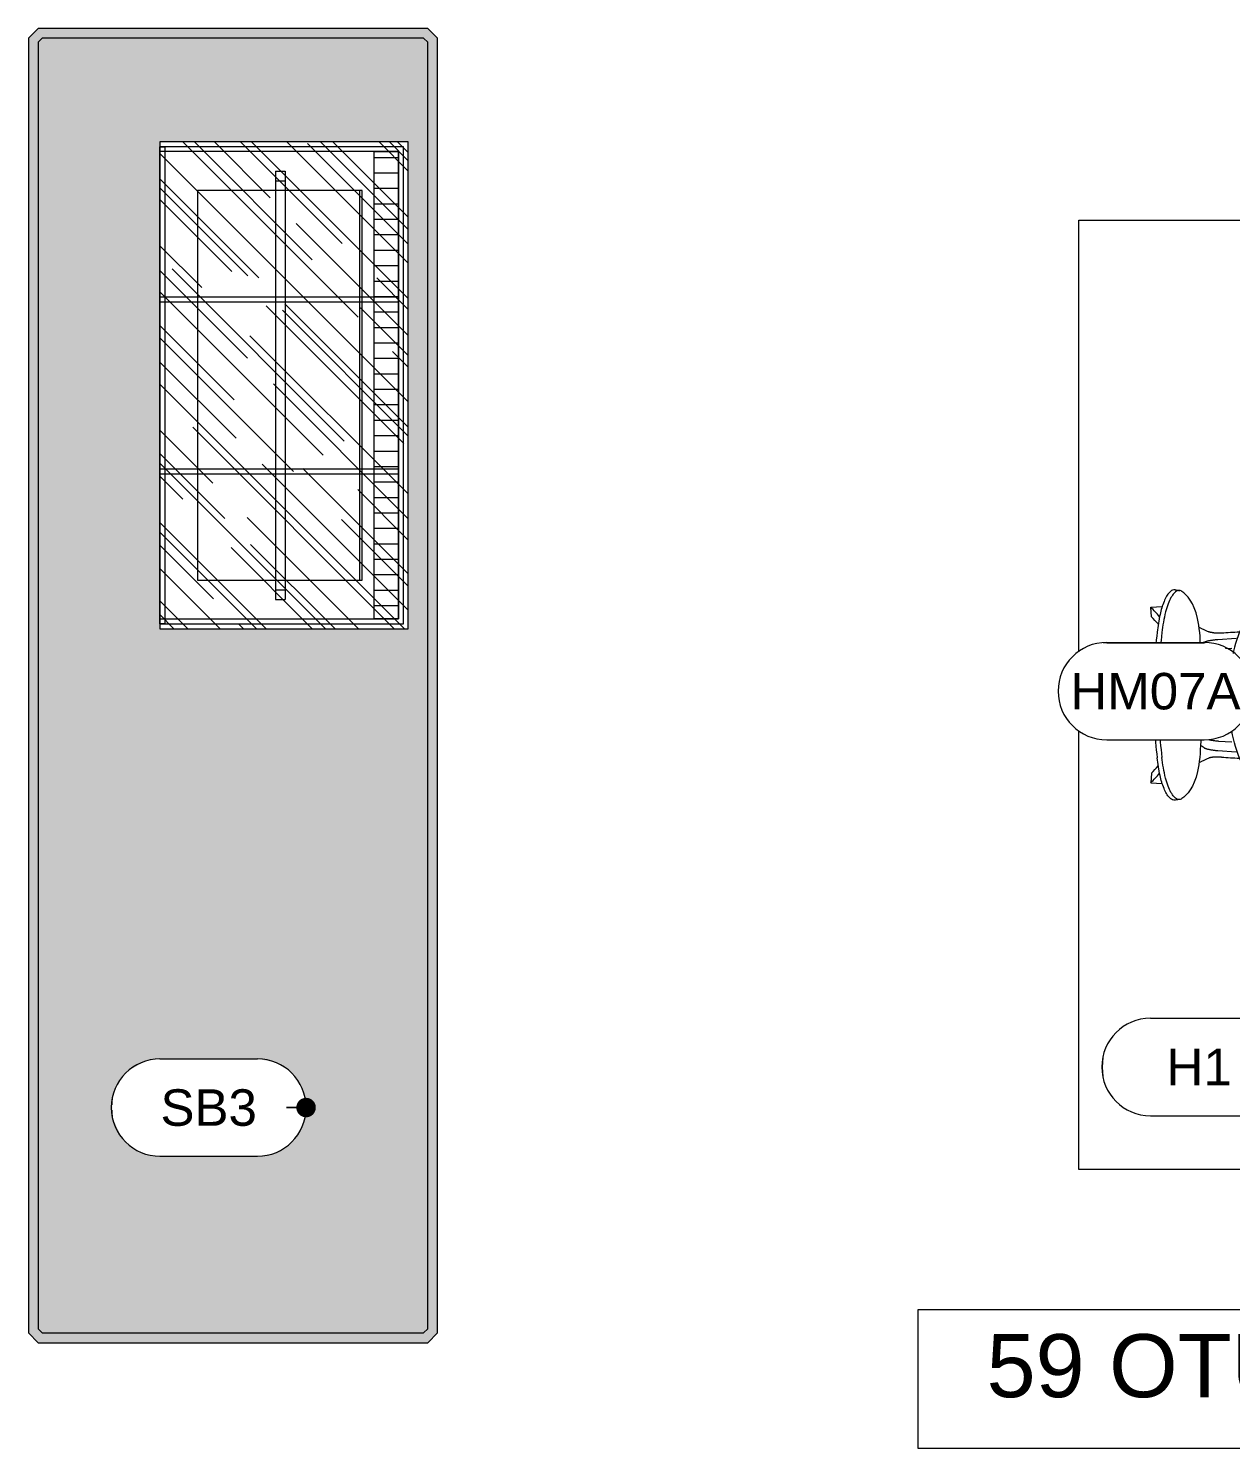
# Model space of a CAD drawing. Header units: millimetres. Extents: x 29001 to 40804, y -8833 to -5892.
# Drawn here: x 29803.1 to 30050, y -7582.4 to -7290.6 of the extents above; entities that cross this region are included whole.
import ezdxf
from ezdxf import colors
from ezdxf.entities.mleader import LeaderData, LeaderLine
from ezdxf.enums import TextEntityAlignment as Align
from ezdxf.math import Vec2, Vec3

# ---------------------------------------------------------------- set-up
doc = ezdxf.new("R2010")
doc.units = ezdxf.units.MM
doc.layers.get('0').update_dxf_attribs({"lineweight": 0})
for name, color, linetype, lineweight in [('Auto-Gor_3', 8, 'Continuous', 0), ('Auto-Tarama', 251, 'Continuous', 0), ('wipeout', 254, 'Continuous', 0), ('xxx_Auto_Kaplama_Cam', 190, 'Continuous', 0), ('xxx_Auto_Kaplama_Cam Tarama', 192, 'Continuous', 0), ('xxx_Auto_Kaplama_Hali', 95, 'Continuous', 0), ('xxx_Auto_Kaplama_Mermer', 23, 'Continuous', 0), ('xxx_Auto_Kaplama_Mermer Tarama', 45, 'Continuous', 0), ('xxx_Auto_Kaplama_Mermer Tarama @ 1', 45, 'Continuous', 0), ('xxx_Auto_Tefris_Silik', 252, 'Continuous', 0), ('xxx_Auto_Tefris_Tefris', 32, 'Continuous', 0), ('xxx_Auto_Yardimci_Isaret Genel', 51, 'Continuous', 0)]:
    doc.layers.add(name, color=color, linetype=linetype, lineweight=lineweight)
doc.styles.add('AUTOBAN', font='')
doc.styles.get("Standard").update_dxf_attribs({"font": 'arial.ttf'})
doc.styles.get('AUTOBAN').set_extended_font_data('Helvetica Normal Tr')

# ---------------------------------------------------------------- blocks, each defined once
blk = doc.blocks.new('wıng 01')
blk.add_wipeout([(-40.12424860651669, 0.9896590198002571), (-40.116204518138225, 1.979318039543223), (-40.013348671642554, 6.688672516071769), (-39.781423582244216, 11.393437086554023), (-38.737849160085545, 17.795969182956895), (-36.805196527001804, 21.602524215287403), (-33.94106612530496, 23.967992097409414), (-29.413153662404458, 25.02557475695646), (-25.94164287339202, 25.266704155859806), (-22.9627317887304, 24.9393956369208), (-19.309659721074645, 24.16136816550437), (-12.234135823778129, 21.665174309057818), (-8.86838442387157, 19.740826350575922), (-5.3695502327782485, 16.93073968750447), (-3.7457933086699624, 15.060316990526417), (-2.3591430277196954, 12.983219680886378), (3.8840083144690984, 12.961172066968786), (4.9027055787400915, 13.444307875610775), (5.914350977537354, 13.942040647820292), (6.281881886706242, 15.945630151222247), (7.026716914530707, 18.205126458064804), (8.45177444812229, 20.420381758291732), (9.889251437389573, 21.463447781541085), (11.166005828483412, 21.59778267334292), (12.12538958087286, 20.918747633759764), (13.472843613943553, 18.18364796719321), (15.83566541868179, 18.01415431197929), (15.694830081154288, 16.050843024612938), (14.285143639240683, 14.584323990721742), (14.509575914317814, 12.917090447206064), (14.89295178235704, 9.224421802512566), (15.101102397058167, 6.354525560738374), (15.211687727102259, 4.051638313437074), (15.284802281574006, -0.11286898875410856), (15.245518531713108, -3.0002208765004426), (15.153707829861107, -5.386277795327146), (14.850829623546938, -9.700696285038333), (14.509575914317857, -12.917090447122312), (14.285143639240733, -14.584323990606968), (15.694830081160704, -16.050843024498953), (15.83566541870094, -18.014154311853382), (13.472843613943615, -18.18364796708083), (13.241153215989588, -18.84130936676999), (12.844929619231573, -19.762590993455866), (12.329204429275546, -20.65190642823238), (11.626827683690049, -21.39220558289049), (11.112779687651296, -21.60771177949863), (9.889251437389646, -21.463447781427924), (8.340783026958055, -20.297337953869466), (7.451987715199497, -19.04788699490222), (6.927594687685781, -17.974370538094583), (6.356236253330155, -16.244565281095873), (6.099716967200746, -15.090861432245198), (5.914350977537401, -13.942040647710328), (4.202056090625313, -13.11008810410921), (3.400444589564501, -12.834387651995712), (2.3850327705050987, -12.757950995046137), (-2.3591430277260144, -12.983219680774063), (-2.6599121416842455, -13.468412747841803), (-4.13604792011643, -15.53843305327107), (-6.342301741024116, -17.836923736091755), (-10.219638796512339, -20.563200871936132), (-12.704229809646186, -21.875666397645723), (-18.08512621822279, -23.844971332762228), (-25.910517351985074, -25.24819777947404), (-32.12436038664858, -24.561677409982707), (-33.94106612530487, -23.95151820880274), (-37.23849331389559, -21.009222235714255), (-38.17688908077681, -19.356077508475728), (-38.821896010859376, -17.45724252449356), (-39.417599509402145, -14.603976292509252), (-39.83722290137919, -10.452248872309404), (-40.11620451813822, -1.9628441509373644), (-40.12424860651669, 0.9896590198002571), (-40.1062464068424, 2.9005470781156717), (-40.013348671642554, 6.688672516071769), (-39.95779072784629, 8.089929554114313), (-39.90704018392671, 9.17211253422284), (-39.90704018392671, 9.17211253422284), (-39.83747340397226, 10.464375571486705)]).dxf.layer = 'wipeout'
at = {"layer": 'xxx_Auto_Tefris_Tefris'}
for p, q in [((15.83566541866458, 18.01415431196892), (13.47187225094967, 18.1837176465333)), ((15.69483008111274, 16.05084302457453), (15.83566541866458, 18.01415431196892)), ((2.041347438462253, 11.41587406609324), (-1.675646863819566, 11.68250735578204)), ((1.90016647351149, 9.452587571787717), (-0.8389865010976791, 9.649076807225356)), ((2.041347438498633, -11.41587406597819), (-1.675646863819566, -11.68250735566971)), ((1.90016647347511, -9.452587571678123), (-0.8389865010976791, -9.649076807113033)), ((15.69483008111274, -16.05084302446221), (15.83566541866458, -18.0141543118566)), ((15.83566541866458, -18.0141543118566), (13.47187225094967, -18.18371764642097))]:
    blk.add_line(p, q, dxfattribs=at)
at = {"layer": 'xxx_Auto_Tefris_Tefris', "flags": 128}
for points in [[(-40.13229269489966, 5.638867150992155e-11), (-40.11620451814088, 1.979318039543159, -0.01371017747525879), (-39.78142358224432, 11.39343708655406, -0.04934395825243416), (-38.73784916009026, 17.79596918295692, -0.1503564413695743), (-35.5401071958986, 22.91168643795345, -0.1306146161262635), (-32.12436038665328, 24.57815129858909, -0.03059990428891627), (-26.67966287321906, 25.30639099253085, -0.05577095522501713), (-19.30965972107515, 24.16136816550397, -0.1075345756796857), (-7.110599615756655, 18.49984304291002, -0.09315584750996243), (-2.35914302773017, 12.98321968088658, -0.08034787903764257), (0.0001616142326383851, 0.008236944303007476, -0.08034787903764257)], [(-40.13229269489966, 0.01647388854962628), (-40.11620451814088, -1.962844150937144, 0.01371017747525879), (-39.78142358224432, -11.37696319794804, 0.04934395825243416), (-38.73784916009026, -17.77949529435091, 0.1503564413695743), (-35.5401071958986, -22.89521254934743, 0.1306146161262635), (-32.12436038665328, -24.56167740998308, 0.03059990428891627), (-26.67966287321906, -25.28991710392484, 0.05577095522501713), (-19.30965972107515, -24.14489427689796, 0.1075345756796857), (-7.110599615756655, -18.483369154304, 0.09315584750996243), (-2.35914302773017, -12.96674579228056, 0.08034787903764257), (0.0001616142326383851, 0.008236944303007476, 0.08034787903764257)]]:
    blk.add_lwpolyline(points, format="xyb", dxfattribs=at)
at = {"layer": 'xxx_Auto_Tefris_Tefris'}
for centre, radius, start, end in [((32.43808040041768, 0.6559924158041213), 24.0196995743013, 133.7251699838692, 140.0659374535326), ((32.94274330763437, -1.939442670231983), 24.92269828991977, 133.793113169617, 138.4714343089514), ((2.0939812160359, 26.27143035031258), 13.51667011209052, 266.6876811019818, 273.0463163605475), ((-29.20716670584079, 84.04982046176337), 78.41314809917894, 294.9615865417932, 296.6092493062637), ((-90.37113177703577, 0.1168405205398813), 104.6919142048716, 359.9360555192661, 6.968685461814625), ((-90.8448844952436, 0.1128689888673762), 106.1296867768145, 359.9391211860333, 6.929440514561871), ((-90.37114544279757, -0.1168395604322541), 104.6919278861533, 353.0313149241331, 0.06380694073151393), ((-90.8448844952436, -0.1128689887545988), 106.1296867768145, 353.0705594854381, 0.06087881396676656), ((2.087234252801863, -25.93800470423685), 13.18341760448719, 86.45573669543019, 93.3667714239885), ((-29.20716670611728, -84.0498204622022), 78.4131480997925, 63.39075069373629, 65.03841345820682), ((32.94274330758344, 1.93944267029201), 24.92269828984606, 221.5285656910486, 226.206886830383), ((32.43808040043223, -0.6559924156736088), 24.01969957432766, 219.9340625464674, 226.2748300161308)]:
    blk.add_arc(centre, radius, start, end, dxfattribs=at)
for points, knots in [([(5.525856483800453, 5.593392415903509e-11), (5.525562790651747, 2.623384343644375), (5.49856356424425, 5.138327595639112), (5.57166854856041, 10.17122153493619), (5.678336251934525, 12.42758276085124), (6.573255597810203, 18.25914327021519), (7.863818089805136, 19.96726100804653), (9.044391289797204, 20.99423802959154)], [-30.92459253912988, -30.92459253912988, -30.92459253912988, -30.92459253912988, -23.14604560815596, -23.14604560815596, -15.47530671162101, -15.47530671162101, 0, 0, 0, 0]), ([(9.044391289797204, 20.99423802959154), (9.167128806671826, 21.10044949935627), (9.390180789268925, 21.27888724618151), (9.744052916379587, 21.44992262457481), (10.0753110023652, 21.48995769376188), (10.54594639044808, 21.38121678922062), (11.13661777150992, 20.88958826533781), (11.7512476350239, 19.95510647881929), (12.34063693043572, 18.64120717888591), (13.07653386760649, 16.25560155565199), (13.37448537827731, 14.24503619777488), (13.54738243687461, 12.8187814530479)], [0, 0, 0, 0, 0.4851826025713181, 0.8597060869112254, 1.159692048755118, 1.481517462496831, 2.268611431209691, 3.422818651606059, 4.817909544385659, 6.582549519678469, 10.8958449077572, 10.8958449077572, 10.8958449077572, 10.8958449077572]), ([(10.84351054221042, 21.61050452170912), (11.03294125974207, 21.63910628743679), (11.47402336001687, 21.54573017054645), (12.07122182472085, 21.0410598793701), (12.62943770796119, 20.23317112697032), (13.34415026662464, 18.72642870642312), (14.05491018955217, 16.26693490401476), (14.36499951672886, 14.13435773322999), (14.50957591431506, 12.91709044720574)], [0, 0, 0, 0, 0.5735175398877804, 1.294158260778536, 2.31246082904328, 3.504344957963089, 6.286370040543262, 9.9633643987637, 9.9633643987637, 9.9633643987637, 9.9633643987637]), ([(5.525856483800453, 5.593392415903509e-11), (5.525562790651747, -2.623384343532052), (5.49856356424425, -5.138327595526789), (5.57166854856041, -10.17122153482387), (5.678336251934525, -12.42758276073891), (6.573255597810203, -18.25914327010332), (7.863818089805136, -19.96726100793421), (9.044391289797204, -20.99423802947967)], [-30.92459253912988, -30.92459253912988, -30.92459253912988, -30.92459253912988, -23.14604560815596, -23.14604560815596, -15.47530671162101, -15.47530671162101, 0, 0, 0, 0]), ([(9.044391289797204, -20.99423802947967), (9.167128806671826, -21.10044949924395), (9.390180789268925, -21.2788872460701), (9.744052916379587, -21.44992262446294), (10.0753110023652, -21.48995769364956), (10.54594639044808, -21.3812167891092), (11.13661777150992, -20.88958826522639), (11.7512476350239, -19.95510647870788), (12.34063693043572, -18.64120717877404), (13.07653386760649, -16.25560155554012), (13.37448537827731, -14.24503619766301), (13.54738243687461, -12.81878145293558)], [0, 0, 0, 0, 0.4851826025713464, 0.8597060869112068, 1.159692048755108, 1.481517462496863, 2.268611431209726, 3.422818651606098, 4.817909544385698, 6.582549519678511, 10.89584490775719, 10.89584490775719, 10.89584490775719, 10.89584490775719]), ([(10.84351054221042, -21.61050452159679), (11.03294125974207, -21.63910628732356), (11.47402336001687, -21.54573017043322), (12.07122182472085, -21.04105987925686), (12.62943770796119, -20.23317112685754), (13.34415026662464, -18.72642870630989), (14.05491018955217, -16.26693490390198), (14.36499951672886, -14.13435773311721), (14.50957591431506, -12.91709044709341)], [0, 0, 0, 0, 0.5735175398877735, 1.294158260778586, 2.312460829043232, 3.504344957963244, 6.286370040543315, 9.9633643987637, 9.9633643987637, 9.9633643987637, 9.9633643987637])]:
    blk.add_open_spline(points, degree=3, knots=knots, dxfattribs=at)
for points in [[(9.88925143738743, 21.46344778154071), (10.20438167284738, 21.51202152135284), (10.51955971529969, 21.56060654233715), (10.83478074022423, 21.60920174427065)], [(1.312999306159327, 12.777248624609), (0.08867137696506688, 12.84265779846828), (-1.135374415920523, 12.91131603718577), (-2.35914302773017, 12.98321968088658)], [(4.705532976688119, 8.891002993709208), (4.994363890160457, 8.714195304749865), (5.275004980030644, 8.53769735421065), (5.54738522527623, 8.361465685366511)], [(4.846584531645931, 10.85436868985562), (5.108509452620638, 10.69409800119774), (5.363690339028835, 10.53408170448029), (5.612073482676351, 10.37428758293436)], [(4.705532976666291, -8.891002993608708), (4.994363890153181, -8.714195304645727), (5.275004980023368, -8.53769735410242), (5.54738522527623, -8.361465685254188)], [(4.846584531660483, -10.85436868973147), (5.10850945263519, -10.69409800107769), (5.363690339028835, -10.53408170436387), (5.612073482676351, -10.37428758282203)], [(1.312999306166603, -12.77724862449622), (0.08867137696506688, -12.84265779835596), (-1.135374415920523, -12.91131603707345), (-2.35914302773017, -12.98321968077425)], [(10.83478074022423, -21.60920174415833), (10.51955965357047, -21.56060653270833), (10.20438161622587, -21.51202151251255), (9.88925143738743, -21.46344778142839)]]:
    blk.add_open_spline(points, degree=3, dxfattribs=at)
for points, weights in [([(2.812300791665621, 12.77385431305856), (3.58265745274548, 12.82077264750933), (3.884008314467792, 12.96117206696817)], [0.9185847172746877, 0.9130817094194752, 1]), ([(4.705532976688119, 8.891002993709208), (4.038730997832317, 9.299056773235861), (1.90016647351149, 9.452587571787717)], [1, 0.8135780599527715, 1]), ([(4.846584531645931, 10.85436868985562), (4.179598531729425, 11.26236580464501), (2.041347438462253, 11.41587406609324)], [1, 0.813618373674418, 1]), ([(4.705532976666291, -8.891002993608708), (4.038730997766834, -9.29905677313127), (1.90016647347511, -9.452587571678123)], [1, 0.8135780599576891, 1]), ([(4.846584531660483, -10.85436868973147), (4.179598531794909, -11.26236580452542), (2.041347438498633, -11.41587406597819)], [1, 0.8136183736695163, 1]), ([(2.902228127968556, -12.77980251956251), (3.602197977917967, -12.82987658151069), (3.884008314467792, -12.96117206685676)], [0.9182570536740469, 0.9182570536740469, 1])]:
    blk.add_rational_spline(points, weights, degree=2, dxfattribs=at)
blk = doc.blocks.new('table group')
at = {"yscale": 10, "zscale": 10}
for p, xscale, rotation in [((-5555.749458388178, -352661.9067558006, -0.0002750392764884151), 10, 90), ((-6263.315214730843, -353303.6019898442, -0.0002750392764884151), 10, 180), ((-4838.451850734142, -353303.6019898442, -0.0002750392764884151), -10, 180), ((-6263.315214730843, -353945.7891985007, -0.0002750392764884151), 10, 180), ((-4838.451850734142, -353945.7891985007, -0.0002750392764884151), -10, 180), ((-5555.749458388178, -355249.4648215402, -0.0002750392764884151), -10, 90)]:
    blk.add_blockref('wıng 01', p, dxfattribs=dict(at, xscale=xscale, rotation=rotation))
for p, xscale in [((-6263.315214730843, -354585.8526743582, -0.0002750392764884151), -10), ((-4838.451850734142, -354585.8526743582, -0.0002750392764884151), 10)]:
    blk.add_blockref('wıng 01', p, dxfattribs=dict(at, xscale=xscale))
at = {"lineweight": 0}
blk.add_wipeout([(-6109.649237564037, -352955.68578867044), (-5001.117827900947, -352955.68578867044), (-5001.117827900947, -354955.68578867044), (-6109.649237564037, -354955.68578867044)], dxfattribs=at).dxf.layer = 'wipeout'
at = {"layer": 'xxx_Auto_Tefris_Tefris', "lineweight": 0, "elevation": -0.000275039276488564}
blk.add_lwpolyline([(-5001.117827900947, -354955.6857886704), (-6109.649237564037, -354955.6857886704), (-6109.649237564037, -352955.6857886704), (-5001.117827900947, -352955.6857886704)], close=True, dxfattribs=at)
blk = doc.blocks.new('MOBİLYALAR')
at = {"layer": 'xxx_Auto_Kaplama_Mermer Tarama @ 1', "true_color": 0xb0a4a0}
h = blk.add_hatch(dxfattribs=at)
h.set_pattern_fill('DOTS', color=253, scale=1.5, angle=540)
h.set_pattern_definition([(180, (-25422.47447482936, 47876.77275431857), (-1.190625000000001, -2.381249999999999), [0, -2.38125])])
h.paths.add_polyline_path([(660.2683989678881, -968.8003477258417), (740.2683989678881, -968.8003477258417), (742.2683989678881, -970.8003477258417), (742.2683989678881, -1236.800347725798), (740.2683989678881, -1238.800347725798), (660.2683989678881, -1238.800347725798), (658.2683989678881, -1236.800347725798), (658.2683989678881, -970.8003477258417)])
at = {"color": 8, "lineweight": 0, "true_color": 0x6e6e6e}
blk.add_lwpolyline([(840.9891697713101, -1231.961312724256), (973.0704771405872, -1231.961312724256), (973.0704771405872, -1260.55634879831), (840.9891697713101, -1260.55634879831)], close=True, dxfattribs=at)
at = {"layer": 'wipeout', "lineweight": 30, "xscale": 0.1, "yscale": 0.1, "zscale": 0.1, "rotation": 90}
blk.add_blockref('table group', (-34361.58686393077, -550.164844559924, 2.750392764895509e-05), dxfattribs=at)
at = {"color": 8, "lineweight": 0, "true_color": 0x6e6e6e, "insert": (855.0535962797512, -1237.046445057954), "char_height": 12.96, "attachment_point": 1}
blk.add_mtext_dynamic_auto_height_columns('59 OTURMA', width=338.6232340032396, gutter_width=1, height=26.97572065776054, count=1, dxfattribs=at)
at = {"layer": 'xxx_Auto_Kaplama_Hali', "lineweight": 0}
blk.add_lwpolyline([(1193.981714936272, -1008.203197833183), (1193.981714936272, -1203.203197833183), (873.9817149362716, -1203.203197833183), (873.9817149362716, -1008.203197833183)], close=True, dxfattribs=at)
blk.add_wipeout([(685.2683989040622, -992.1178422028779), (736.2683989380976, -992.1178422028779), (736.2683989380976, -1092.117842202878), (685.2683989036632, -1092.1178422026894)]).dxf.layer = 'xxx_Auto_Kaplama_Cam'
at = {"layer": 'xxx_Auto_Kaplama_Cam Tarama'}
h = blk.add_hatch(dxfattribs=at)
h.set_pattern_fill('AR-RROOF', color=256, scale=10, angle=135)
h.set_pattern_definition([(135, (736.5330705745182, -998.7072089286985), (-22.62741699796952, 8.485281374238571), [150, -20, 50, -10]), (135, (723.5930164788042, -992.8382226448502), (-2.333452377915608, -16.47558800164656), [30, -3.3, 60, -7.5]), (135, (726.9871290285009, -1001.182082662851), (-41.50716805565034, 32.03193718775061), [80, -14, 40, -10])])
h.paths.add_polyline_path([(685.2683989040706, -992.1178422028779), (685.2683989036632, -1092.117842202878), (736.268398937671, -1092.117842202878), (736.268398938093, -992.1178422028779)])
at = {"layer": 'xxx_Auto_Tefris_Silik'}
h = blk.add_hatch(dxfattribs=at)
h.set_pattern_fill('LINE', color=256, angle=180, style=0)
h.set_pattern_definition([(180, (-55416.7416835917, 9675.50652933235), (-3.888253587292846e-16, -3.175), [])])
h.paths.add_polyline_path([(734.2683989380785, -994.1178422028779), (734.2683989376856, -1090.117842202878), (729.2683989380785, -1090.117842202878), (729.2683989380785, -994.1178422028779)])
at = {"layer": 'Auto-Gor_3'}
for p, q in [((709.0183989210236, -998.1178422028779, 1.099632702482266e-05), (711.0183989210236, -998.1178422028779, 1.099632702482266e-05)), ((709.0183989210236, -1000.117842202878, 1.099632702482266e-05), (711.0183989210236, -1000.117842202878, 1.099632702482266e-05)), ((709.0183989210236, -1084.117842202063, 1.099632702482266e-05), (711.0183989210236, -1084.117842202063, 1.099632702482266e-05)), ((709.0183989210236, -1086.117842202063, 1.099632702482266e-05), (711.0183989210236, -1086.117842202063, 1.099632702482266e-05))]:
    blk.add_line(p, q, dxfattribs=at)
at = {"layer": 'Auto-Tarama'}
for p, q in [((685.2683989039397, -1023.951175535799), (734.268398937962, -1023.951175535799)), ((685.2683989039397, -1024.951175535799), (734.268398937962, -1024.951175535799)), ((685.2683989038087, -1059.284508869957), (734.2683989378311, -1059.284508869957)), ((685.2683989038087, -1060.284508869957), (734.2683989378311, -1060.284508869957))]:
    blk.add_line(p, q, dxfattribs=at)
blk.add_lwpolyline([(685.2683989036632, -1090.117842202878), (734.2683989376856, -1090.117842202878), (734.2683989380785, -994.1178422028779), (685.2683989040706, -994.1178422028779)], dxfattribs=at)
at = {"layer": 'xxx_Auto_Kaplama_Cam'}
for points in [[(685.2683989040706, -992.1178422028779), (685.2683989036632, -1092.117842202878), (736.268398937671, -1092.117842202878), (736.268398938093, -992.1178422028779)], [(685.2683989040706, -1091.117842202878), (685.2683989040706, -993.1178422028779), (686.2683989044781, -993.1178422028779), (686.2683989044781, -1091.117842202878)]]:
    blk.add_lwpolyline(points, close=True, dxfattribs=at)
blk.add_lwpolyline([(685.2683989036632, -1091.117842202878), (735.2683989376856, -1091.117842202878), (735.2683989380785, -993.1178422028779), (685.2683989040706, -993.1178422028779)], dxfattribs=at)
blk.add_arc((685.2683989039251, -1028.451175537036), 35.3333333341543, 88.37820477576338, 90, dxfattribs=at)
at = {"layer": 'xxx_Auto_Kaplama_Mermer'}
for p, q in [((709.0183989210236, -998.1178422028779, -1.05642251589823e-06), (709.0183989210236, -1086.117842202063, -1.05642251589823e-06)), ((711.0183989210236, -998.1178422028779, -1.05642251589823e-06), (711.0183989210236, -1086.117842202063, -1.05642251589823e-06)), ((726.2857904797165, -1002.117842202878, -1.05642251589823e-06), (726.2857904797165, -1082.117842202063, -1.05642251589823e-06))]:
    blk.add_line(p, q, dxfattribs=at)
for points in [[(658.2683989678881, -1224.800347696825), (658.2683989678881, -1236.800347725798), (660.2683989678881, -1238.800347725798), (740.2683989678881, -1238.800347725798), (742.2683989678881, -1236.800347725798), (742.2683989678881, -1224.800347696825), (742.2683989678881, -982.8003477602133), (742.2683989678881, -970.8003477258417), (740.2683989678881, -968.8003477258417), (660.2683989678881, -968.8003477258417), (658.2683989678881, -970.8003477258417), (658.2683989678881, -982.8003477602133), (658.2683989678881, -992.0003477602249), (658.2683989678881, -1093.800347725798), (658.2683989678881, -1165.600347696828)], [(660.2683989678881, -1224.800347696825), (660.2683989678881, -1235.971920601059), (661.0968260926347, -1236.800347725798), (739.4399718431414, -1236.800347725798), (740.2683989678881, -1235.971920601059), (740.2683989678881, -1224.800347696825), (740.2683989678881, -982.8003477602133), (740.2683989678881, -971.6287748505811), (739.4399718431414, -970.8003477258417), (661.0968260926347, -970.8003477258417), (660.2683989678881, -971.6287748505811), (660.2683989678881, -982.8003477602133), (660.2683989678881, -992.0003477602249), (660.2683989678881, -1093.800347725798), (660.2683989678881, -1165.600347696828)]]:
    blk.add_lwpolyline(points, close=True, dxfattribs=at)
at = {"layer": 'xxx_Auto_Kaplama_Mermer', "elevation": 1.099632702482266e-05}
blk.add_lwpolyline([(692.9921883172246, -1002.117842202878), (692.9921883172246, -1082.117842202063), (726.7857904797165, -1082.117842202063), (726.7857904797165, -1002.117842202878)], close=True, dxfattribs=at)
at = {"layer": 'xxx_Auto_Tefris_Silik'}
blk.add_lwpolyline([(734.2683989380785, -994.1178422028779), (734.2683989376856, -1090.117842202878), (729.2683989380785, -1090.117842202878), (729.2683989380785, -994.1178422028779)], close=True, dxfattribs=at)
blk = doc.blocks.new('_TagSlot')
at = {"color": 0, "linetype": 'ByBlock', "lineweight": -2, "transparency": 16777216}
for p, q in [((-4, 4), (4, 4)), ((-4, -4), (4, -4))]:
    blk.add_line(p, q, dxfattribs=at)
for centre, start, end in [((-4, 0), 90, 270), ((4, 0), 270, 90)]:
    blk.add_arc(centre, 4, start, end, dxfattribs=at)
at = {"layer": 'xxx_Auto_Kaplama_Mermer Tarama', "color": 0, "transparency": 16777216, "style": 'AUTOBAN'}
blk.add_attdef('TAGNUMBER', text='', height=3, dxfattribs=at).set_placement((0, -1.5), align=Align.CENTER)
blk = doc.blocks.new('_Dot')
at = {"color": 0, "linetype": 'ByBlock', "lineweight": -2}
blk.add_line((-0.5, 0), (-1, 0), dxfattribs=at)
at = {"color": 0, "linetype": 'ByBlock', "const_width": 0.5}
blk.add_lwpolyline([(-0.25, 0, 1), (0.25, 0, 1)], format="xyb", close=True, dxfattribs=at)
blk = doc.blocks.new('key planxx')
at = {"color": 244, "true_color": 0x991b1e}
blk.add_wipeout([(-589.5555341117288, -528.7144041620995), (-569.5555341117251, -528.7144041620995), (-565.725083209345, -529.4771077023906), (-562.7068979514406, -531.4276914091533), (-560.8204590830646, -533.8462973182031), (-559.8564235514859, -536.2798088486707), (-559.5555341117251, -538.7144041621032), (-560.1629192676155, -542.1464278202657), (-562.0683221241125, -545.343254488711), (-563.4221134210675, -546.6125780416478), (-566.1986856246876, -548.1341476955022), (-569.5555341117251, -548.7144041620995), (-591.1833591178256, -548.5810239353341), (-593.550851983553, -547.8815975768266), (-596.317113738387, -546.0819709892421), (-597.5048270511688, -544.7814249930307), (-599.3758926845803, -540.6013481200716), (-599.354457192956, -536.7191331408831), (-598.0516652015904, -533.4403396475427), (-596.1893026303587, -531.231549409993), (-592.4907260887085, -529.1548723713568)], dxfattribs=at)
blk.add_wipeout([(-792.972174419705, -537.0459187913511), (-772.9721744197013, -537.0459187913511), (-769.1417235173212, -537.8086223316423), (-766.1235382594168, -539.759206038405), (-764.2370993910408, -542.1778119474548), (-763.2730638594621, -544.6113234779223), (-762.9721744197013, -547.0459187913548), (-763.5795595755917, -550.4779424495173), (-765.4849624320887, -553.6747691179626), (-766.8387537290437, -554.9440926708994), (-769.6153259326638, -556.4656623247538), (-772.9721744197013, -557.0459187913511), (-794.5999994258018, -556.9125385645857), (-796.9674922915292, -556.2131122060782), (-799.7337540463632, -554.4134856184937), (-800.921467359145, -553.1129396222823), (-802.7925329925565, -548.9328627493232), (-802.7710975009322, -545.0506477701347), (-801.4683055095666, -541.7718542767943), (-799.6059429383349, -539.5630640392446), (-795.9073663966847, -537.4863870006084)])
at = {"layer": 'xxx_Auto_Yardimci_Isaret Genel', "color": 244, "true_color": 0x991b1e}
ml = blk.add_multileader_block('Standard', dxfattribs=at)
ml.set_content('_TagSlot', color=(153, 27, 30), scale=2.5)
ml.set_attribute('TAGNUMBER', 'H1', width=0)
ml.set_leader_properties()
ml.set_arrow_properties(name='DOT')
ml.build(insert=Vec2(0, 0))
ml.multileader.update_dxf_attribs({"has_dogleg": 0, "text_right_attachment_type": 7})
ctx = ml.context
ctx.base_point, ctx.char_height, ctx.landing_gap_size, ctx.plane_origin = Vec3(-599.5555341118416, -538.7144041621004), 1, 1, Vec3(-637.5815748941786, -617.6839973452597)
ctx.right_attachment = 7
notes = []
notes.append((ctx, [(1, (1, 1, 0), (-551.5555341118416, -538.7144041621004), (-1, 0), 8, [(0, [(-559.5555341117251, -538.7144041621004)], 0, [])])]))
ctx.block.insert = Vec3(-579.5555341118416, -538.7144041621004)
at = {"layer": 'xxx_Auto_Yardimci_Isaret Genel', "color": 171}
ml = blk.add_multileader_block('Standard', dxfattribs=at)
ml.set_content('_TagSlot', color=171, scale=2.5)
ml.set_attribute('TAGNUMBER', 'SB3', width=0)
ml.set_leader_properties()
ml.set_arrow_properties(name='DOT')
ml.build(insert=Vec2(0, 0))
ml.multileader.update_dxf_attribs({"has_dogleg": 0, "text_right_attachment_type": 7})
ctx = ml.context
ctx.base_point, ctx.char_height, ctx.landing_gap_size, ctx.plane_origin = Vec3(-802.9721744198177, -547.045918791352), 1, 1, Vec3(-840.9982152021548, -626.0155119745114)
ctx.right_attachment = 7
notes.append((ctx, [(1, (1, 1, 0), (-754.9721744198177, -547.045918791352), (-1, 0), 8, [(0, [(-762.9721744197013, -547.045918791352)], 0, [])])]))
ctx.block.insert = Vec3(-782.9721744198177, -547.045918791352)
for ctx, leaders in notes:
    for number, flags, end, landing, length, lines in leaders:
        leader = LeaderData()
        leader.index, (leader.has_last_leader_line, leader.has_dogleg_vector, leader.attachment_direction) = number, flags
        leader.last_leader_point, leader.dogleg_vector, leader.dogleg_length = Vec3(end), Vec3(landing), length
        for number, points, colour, breaks in lines:
            line = LeaderLine()
            line.index, line.vertices, line.color, line.breaks = number, Vec3.list(points), colors.encode_raw_color(colour), breaks
            leader.lines.append(line)
        ctx.leaders.append(leader)

msp = doc.modelspace()

# ---------------------------------------------------------------- block references
at = {"color": 6}
msp.add_blockref('MOBİLYALAR', (29144.79192030808, -6321.79912104841), dxfattribs=at)

# ---------------------------------------------------------------- next in the draw order: block references
msp.add_blockref('key planxx', (30623.05672041479, -6965.248471918879), dxfattribs=at)

# ---------------------------------------------------------------- next in the draw order: wipeouts: each hides what was drawn before it
msp.add_wipeout([(30024.34082392136, -7416.804887671959), (30044.340823921364, -7416.804887671959), (30048.171274823744, -7417.56759121225), (30051.18946008165, -7419.518174919012), (30053.075898950025, -7421.936780828062), (30054.039934481603, -7424.37029235853), (30054.340823921364, -7426.804887671962), (30053.733438765474, -7430.236911330125), (30051.828035908977, -7433.43373799857), (30050.47424461202, -7434.703061551507), (30047.6976724084, -7436.224631205361), (30044.340823921364, -7436.804887671959), (30022.712998915264, -7436.671507445193), (30020.345506049536, -7435.972081086686), (30017.579244294702, -7434.172454499101), (30016.39153098192, -7432.87190850289), (30014.52046534851, -7428.691831629931), (30014.541900840133, -7424.809616650742), (30015.8446928315, -7421.530823157402), (30017.70705540273, -7419.322032919852), (30021.40563194438, -7417.245355881216)])

# ---------------------------------------------------------------- next in the draw order: block references
at = {"layer": 'xxx_Auto_Yardimci_Isaret Genel', "xscale": 2.5, "yscale": 2.5, "zscale": 2.5}
msp.add_blockref('_TagSlot', (30034.53118309432, -7426.750724140337), dxfattribs=at).add_auto_attribs({'TAGNUMBER': 'HM07A'})

doc.saveas('drawing.dxf')
